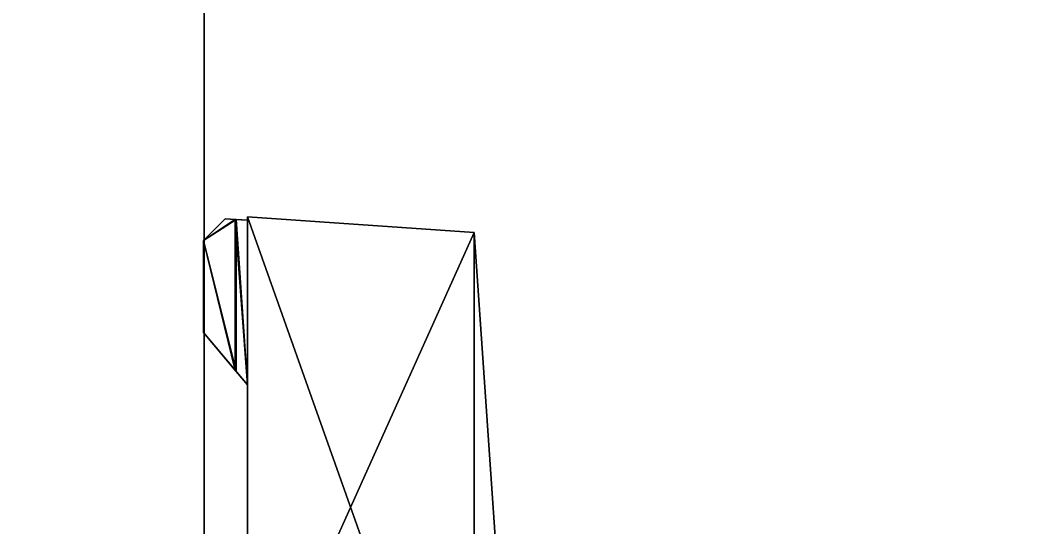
# Model space of a CAD drawing. Extents: x 0 to 3903, y -1756 to 0.
# Drawn here: x 1666 to 1758.2, y -456.7 to -409.9 of the extents above; entities that cross this region are included whole.
import ezdxf

# ---------------------------------------------------------------- set-up
doc = ezdxf.new("R2010")
doc.units = 0
for name, color, linetype in [('LAYER0', 7, 'CONTINUOUS'), ('LAYER1', 7, 'CONTINUOUS'), ('LAYER107', 7, 'CONTINUOUS'), ('LAYER111', 7, 'CONTINUOUS'), ('LAYER148', 35, 'CONTINUOUS'), ('LAYER151', 8, 'CONTINUOUS'), ('LAYER186', 7, 'CONTINUOUS'), ('LAYER204', 7, 'CONTINUOUS'), ('LAYER205', 7, 'CONTINUOUS'), ('LAYER208', 7, 'CONTINUOUS'), ('LAYER213', 7, 'CONTINUOUS'), ('LAYER225', 253, 'CONTINUOUS'), ('LAYER228', 253, 'CONTINUOUS'), ('LAYER89', 7, 'CONTINUOUS')]:
    doc.layers.add(name, color=color, linetype=linetype)

msp = doc.modelspace()

# ---------------------------------------------------------------- linework, layer by layer
at = {"layer": 'LAYER0', "invisible_edges": 1}
for points in [[(3902.994, -18.002), (0.0042, -1756.002), (0.0042, -18.002), (3902.994, -18.002)], [(0.0042, -1756.002), (3902.994, -18.002), (3902.994, -1756.002), (0.0042, -1756.002)], [(3902.994, -1756.002, 5), (0.0042, -18.002, 5), (0.0042, -1756.002, 5), (3902.994, -1756.002, 5)], [(0.0042, -18.002, 5), (3902.994, -1756.002, 5), (3902.994, -18.002, 5), (0.0042, -18.002, 5)]]:
    msp.add_3dface(points, dxfattribs=at)
at = {"layer": 'LAYER107', "invisible_edges": 1}
for points in [[(2387, -168, 205.5), (1683, -718, 205.5), (1683, -168, 205.5), (2387, -168, 205.5)], [(1683, -718, 205.5), (2387, -168, 205.5), (2387, -718, 205.5), (1683, -718, 205.5)], [(1683, -168, 223.5), (1683, -718, 205.5), (1683, -718, 223.5), (1683, -168, 223.5)], [(1683, -718, 205.5), (1683, -168, 223.5), (1683, -168, 205.5), (1683, -718, 205.5)], [(2387, -718, 223.5), (1683, -168, 223.5), (1683, -718, 223.5), (2387, -718, 223.5)], [(1683, -168, 223.5), (2387, -718, 223.5), (2387, -168, 223.5), (1683, -168, 223.5)]]:
    msp.add_3dface(points, dxfattribs=at)
at = {"layer": 'LAYER111', "invisible_edges": 1}
for points in [[(2387, -192.5999, 545), (1683, -697.9998, 545), (1683, -192.5999, 545), (2387, -192.5999, 545)], [(1683, -697.9998, 545), (2387, -192.5999, 545), (2387, -697.9998, 545), (1683, -697.9998, 545)], [(1683, -192.5999, 563), (1683, -697.9998, 545), (1683, -697.9998, 563), (1683, -192.5999, 563)], [(1683, -697.9998, 545), (1683, -192.5999, 563), (1683, -192.5999, 545), (1683, -697.9998, 545)], [(2387, -697.9998, 563), (1683, -192.5999, 563), (1683, -697.9998, 563), (2387, -697.9998, 563)], [(1683, -192.5999, 563), (2387, -697.9998, 563), (2387, -192.5999, 563), (1683, -192.5999, 563)]]:
    msp.add_3dface(points, dxfattribs=at)
at = {"layer": 'LAYER148'}
for points, invisible_edges in [([(870.0003, -232.001, 885), (2405, -168.001, 885), (2405, -738.001, 885), (870.0003, -232.001, 885)], 5), ([(2405, -168.001, 930), (870.0003, -232.001, 930), (2405, -738.001, 930), (2405, -168.001, 930)], 3), ([(870.0003, -232.001, 885), (2405, -738.001, 885), (870.0003, -692.001, 885), (870.0003, -232.001, 885)], 3), ([(2405, -738.001, 930), (870.0003, -232.001, 930), (870.0003, -692.001, 930), (2405, -738.001, 930)], 5)]:
    msp.add_3dface(points, dxfattribs=dict(at, invisible_edges=invisible_edges))
at = {"layer": 'LAYER151', "invisible_edges": 1}
for points in [[(3535, -168, 1605), (907.0002, -538, 1605), (907.0002, -168, 1605), (3535, -168, 1605)], [(907.0002, -538, 1605), (3535, -168, 1605), (3535, -538, 1605), (907.0002, -538, 1605)], [(3535, -538, 1623), (907.0002, -168, 1623), (907.0002, -538, 1623), (3535, -538, 1623)], [(907.0002, -168, 1623), (3535, -538, 1623), (3535, -168, 1623), (907.0002, -168, 1623)]]:
    msp.add_3dface(points, dxfattribs=at)
at = {"layer": 'LAYER186', "invisible_edges": 1}
for points in [[(1665, -168, 1623), (1683, -518, 1623), (1665, -518, 1623), (1665, -168, 1623)], [(1683, -518, 1623), (1665, -168, 1623), (1683, -168, 1623), (1683, -518, 1623)], [(1683, -168, 2487), (1665, -518, 2487), (1683, -518, 2487), (1683, -168, 2487)], [(1665, -518, 2487), (1683, -168, 2487), (1665, -168, 2487), (1665, -518, 2487)], [(1683, -168, 2487), (1683, -518, 1623), (1683, -168, 1623), (1683, -168, 2487)], [(1683, -518, 1623), (1683, -168, 2487), (1683, -518, 2487), (1683, -518, 1623)]]:
    msp.add_3dface(points, dxfattribs=at)
at = {"layer": 'LAYER204', "invisible_edges": 1}
for points in [[(2387, -168, 1624), (1683, -518, 1624), (1683, -168, 1624), (2387, -168, 1624)], [(1683, -518, 1624), (2387, -168, 1624), (2387, -518, 1624), (1683, -518, 1624)], [(1683, -168, 1642), (1683, -518, 1624), (1683, -518, 1642), (1683, -168, 1642)], [(1683, -518, 1624), (1683, -168, 1642), (1683, -168, 1624), (1683, -518, 1624)], [(2387, -518, 1642), (1683, -168, 1642), (1683, -518, 1642), (2387, -518, 1642)], [(1683, -168, 1642), (2387, -518, 1642), (2387, -168, 1642), (1683, -168, 1642)]]:
    msp.add_3dface(points, dxfattribs=at)
at = {"layer": 'LAYER205', "invisible_edges": 1}
for points in [[(1683, -168, 2486), (2387, -518, 2486), (2387, -168, 2486), (1683, -168, 2486)], [(2387, -518, 2486), (1683, -168, 2486), (1683, -518, 2486), (2387, -518, 2486)], [(1683, -168, 2486), (1683, -518, 2468), (1683, -518, 2486), (1683, -168, 2486)], [(1683, -518, 2468), (1683, -168, 2486), (1683, -168, 2468), (1683, -518, 2468)], [(1683, -518, 2468), (2387, -168, 2468), (2387, -518, 2468), (1683, -518, 2468)], [(2387, -168, 2468), (1683, -518, 2468), (1683, -168, 2468), (2387, -168, 2468)]]:
    msp.add_3dface(points, dxfattribs=at)
at = {"layer": 'LAYER208', "invisible_edges": 1}
for points in [[(2387, -192.5999, 1905.333), (1683, -497.9998, 1905.333), (1683, -192.5999, 1905.333), (2387, -192.5999, 1905.333)], [(1683, -497.9998, 1905.333), (2387, -192.5999, 1905.333), (2387, -497.9998, 1905.333), (1683, -497.9998, 1905.333)], [(1683, -192.5999, 1923.333), (1683, -497.9998, 1905.333), (1683, -497.9998, 1923.333), (1683, -192.5999, 1923.333)], [(1683, -497.9998, 1905.333), (1683, -192.5999, 1923.333), (1683, -192.5999, 1905.333), (1683, -497.9998, 1905.333)], [(2387, -497.9998, 1923.333), (1683, -192.5999, 1923.333), (1683, -497.9998, 1923.333), (2387, -497.9998, 1923.333)], [(1683, -192.5999, 1923.333), (2387, -497.9998, 1923.333), (2387, -192.5999, 1923.333), (1683, -192.5999, 1923.333)]]:
    msp.add_3dface(points, dxfattribs=at)
at = {"layer": 'LAYER213', "invisible_edges": 1}
for points in [[(2387, -192.5999, 2186.666), (1683, -497.9998, 2186.666), (1683, -192.5999, 2186.666), (2387, -192.5999, 2186.666)], [(1683, -497.9998, 2186.666), (2387, -192.5999, 2186.666), (2387, -497.9998, 2186.666), (1683, -497.9998, 2186.666)], [(1683, -192.5999, 2204.666), (1683, -497.9998, 2186.666), (1683, -497.9998, 2204.666), (1683, -192.5999, 2204.666)], [(1683, -497.9998, 2186.666), (1683, -192.5999, 2204.666), (1683, -192.5999, 2186.666), (1683, -497.9998, 2186.666)], [(2387, -497.9998, 2204.666), (1683, -192.5999, 2204.666), (1683, -497.9998, 2204.666), (2387, -497.9998, 2204.666)], [(1683, -192.5999, 2204.666), (2387, -497.9998, 2204.666), (2387, -192.5999, 2204.666), (1683, -192.5999, 2204.666)]]:
    msp.add_3dface(points, dxfattribs=at)
at = {"layer": 'LAYER225'}
for points in [[(1682.95, -430.2314, 1735.125), (1685.968, -428.2976, 1735.125), (1684.95, -428.2314, 1735.125), (1682.95, -430.2314, 1735.125)], [(1685.876, -428.2913, 1734.525), (1682.95, -430.2314, 1734.525), (1684.95, -428.2314, 1734.525), (1685.876, -428.2913, 1734.525)], [(1682.95, -430.2314, 1716.875), (1684.95, -428.2314, 1716.875), (1685.968, -428.2976, 1716.875), (1682.95, -430.2314, 1716.875)], [(1685.876, -428.2913, 1717.475), (1684.95, -428.2314, 1717.475), (1682.95, -430.2314, 1717.475), (1685.876, -428.2913, 1717.475)], [(1682.95, -430.2314, 1735.125), (1684.95, -428.2314, 1734.525), (1682.95, -430.2314, 1734.525), (1682.95, -430.2314, 1735.125)], [(1684.95, -428.2314, 1735.125), (1684.95, -428.2314, 1734.525), (1682.95, -430.2314, 1735.125), (1684.95, -428.2314, 1735.125)], [(1682.95, -430.2314, 1716.875), (1682.95, -430.2314, 1717.475), (1684.95, -428.2314, 1717.475), (1682.95, -430.2314, 1716.875)], [(1684.95, -428.2314, 1716.875), (1682.95, -430.2314, 1716.875), (1684.95, -428.2314, 1717.475), (1684.95, -428.2314, 1716.875)], [(1685.876, -428.2913, 1734.525), (1685.876, -442.2256, 1734.525), (1682.95, -430.2314, 1734.525), (1685.876, -428.2913, 1734.525)], [(1685.876, -428.2913, 1717.475), (1682.95, -430.2314, 1717.475), (1685.876, -442.2256, 1717.475), (1685.876, -428.2913, 1717.475)], [(1685.968, -428.2976, 1735.125), (1682.95, -430.2314, 1735.125), (1685.968, -442.3354, 1735.125), (1685.968, -428.2976, 1735.125)], [(1685.968, -428.2976, 1716.875), (1685.968, -442.3354, 1716.875), (1682.95, -430.2314, 1716.875), (1685.968, -428.2976, 1716.875)], [(1684.95, -428.2314, 1735.125), (1685.876, -428.2913, 1734.525), (1684.95, -428.2314, 1734.525), (1684.95, -428.2314, 1735.125)], [(1685.968, -428.2976, 1735.125), (1685.876, -428.2913, 1734.525), (1684.95, -428.2314, 1735.125), (1685.968, -428.2976, 1735.125)], [(1684.95, -428.2314, 1716.875), (1684.95, -428.2314, 1717.475), (1685.876, -428.2913, 1717.475), (1684.95, -428.2314, 1716.875)], [(1685.968, -428.2976, 1716.875), (1684.95, -428.2314, 1716.875), (1685.876, -428.2913, 1717.475), (1685.968, -428.2976, 1716.875)], [(1685.876, -428.2913, 1734.525), (1685.968, -428.2976, 1735.125), (1687, -428.3699, 1734.171), (1685.876, -428.2913, 1734.525)], [(1685.876, -428.2913, 1734.525), (1687, -443.5649, 1734.171), (1685.876, -442.2256, 1734.525), (1685.876, -428.2913, 1734.525)], [(1687, -428.3699, 1734.171), (1687, -443.5649, 1734.171), (1685.876, -428.2913, 1734.525), (1687, -428.3699, 1734.171)], [(1685.876, -428.2913, 1717.475), (1687, -428.3699, 1717.829), (1685.968, -428.2976, 1716.875), (1685.876, -428.2913, 1717.475)], [(1685.876, -428.2913, 1717.475), (1685.876, -442.2256, 1717.475), (1687, -443.5649, 1717.829), (1685.876, -428.2913, 1717.475)], [(1687, -428.3699, 1717.829), (1685.876, -428.2913, 1717.475), (1687, -443.5649, 1717.829), (1687, -428.3699, 1717.829)], [(1685.968, -428.2976, 1735.125), (1687, -443.5649, 1734.8), (1687, -428.3699, 1734.8), (1685.968, -428.2976, 1735.125)], [(1685.968, -442.3354, 1735.125), (1687, -443.5649, 1734.8), (1685.968, -428.2976, 1735.125), (1685.968, -442.3354, 1735.125)], [(1685.968, -428.2976, 1735.125), (1687, -428.3699, 1734.8), (1687, -428.3699, 1734.171), (1685.968, -428.2976, 1735.125)], [(1685.968, -428.2976, 1716.875), (1687, -428.3699, 1717.2), (1687, -443.5649, 1717.2), (1685.968, -428.2976, 1716.875)], [(1685.968, -442.3354, 1716.875), (1685.968, -428.2976, 1716.875), (1687, -443.5649, 1717.2), (1685.968, -442.3354, 1716.875)], [(1685.968, -428.2976, 1716.875), (1687, -428.3699, 1717.829), (1687, -428.3699, 1717.2), (1685.968, -428.2976, 1716.875)], [(1707.926, -487.011, 1734.8), (1707.926, -429.5056, 1734.8), (1687, -428.0422, 1734.8), (1707.926, -487.011, 1734.8)], [(1687, -476.0403, 1734.8), (1707.926, -487.011, 1734.8), (1687, -428.0422, 1734.8), (1687, -476.0403, 1734.8)], [(1687, -476.0403, 1734.8), (1687, -428.0422, 1734.8), (1687, -428.0422, 1717.2), (1687, -476.0403, 1734.8)], [(1687, -476.0403, 1717.2), (1687, -476.0403, 1734.8), (1687, -428.0422, 1717.2), (1687, -476.0403, 1717.2)], [(1687, -428.0422, 1734.8), (1707.926, -429.5056, 1717.2), (1687, -428.0422, 1717.2), (1687, -428.0422, 1734.8)], [(1707.926, -429.5056, 1734.8), (1707.926, -429.5056, 1717.2), (1687, -428.0422, 1734.8), (1707.926, -429.5056, 1734.8)], [(1687, -476.0403, 1717.2), (1687, -428.0422, 1717.2), (1707.926, -429.5056, 1717.2), (1687, -476.0403, 1717.2)], [(1707.926, -487.011, 1717.2), (1687, -476.0403, 1717.2), (1707.926, -429.5056, 1717.2), (1707.926, -487.011, 1717.2)], [(1707.926, -429.5056, 1718.6), (1711.9, -487.011, 1718.6), (1707.926, -487.011, 1718.6), (1707.926, -429.5056, 1718.6)], [(1707.926, -429.5056, 1733.4), (1707.926, -487.011, 1733.4), (1711.9, -487.011, 1733.4), (1707.926, -429.5056, 1733.4)], [(1707.926, -429.5056, 1718.6), (1707.926, -429.5056, 1733.4), (1711.9, -487.011, 1733.4), (1707.926, -429.5056, 1718.6)], [(1711.9, -487.011, 1718.6), (1707.926, -429.5056, 1718.6), (1711.9, -487.011, 1733.4), (1711.9, -487.011, 1718.6)], [(1707.926, -429.5056, 1718.6), (1707.926, -487.011, 1718.6), (1707.926, -487.011, 1717.2), (1707.926, -429.5056, 1718.6)], [(1707.926, -429.5056, 1717.2), (1707.926, -429.5056, 1718.6), (1707.926, -487.011, 1717.2), (1707.926, -429.5056, 1717.2)], [(1707.926, -487.011, 1734.8), (1707.926, -429.5056, 1733.4), (1707.926, -429.5056, 1734.8), (1707.926, -487.011, 1734.8)], [(1707.926, -487.011, 1733.4), (1707.926, -429.5056, 1733.4), (1707.926, -487.011, 1734.8), (1707.926, -487.011, 1733.4)], [(1682.95, -430.2314, 1735.125), (1682.95, -438.7385, 1735.125), (1685.968, -442.3354, 1735.125), (1682.95, -430.2314, 1735.125)], [(1682.95, -430.2314, 1735.125), (1682.95, -430.2314, 1734.525), (1682.95, -438.7385, 1734.525), (1682.95, -430.2314, 1735.125)], [(1682.95, -438.7385, 1735.125), (1682.95, -430.2314, 1735.125), (1682.95, -438.7385, 1734.525), (1682.95, -438.7385, 1735.125)], [(1682.95, -430.2314, 1734.525), (1685.876, -442.2256, 1734.525), (1682.95, -438.7385, 1734.525), (1682.95, -430.2314, 1734.525)], [(1682.95, -430.2314, 1716.875), (1685.968, -442.3354, 1716.875), (1682.95, -438.7385, 1716.875), (1682.95, -430.2314, 1716.875)], [(1682.95, -430.2314, 1716.875), (1682.95, -438.7385, 1717.475), (1682.95, -430.2314, 1717.475), (1682.95, -430.2314, 1716.875)], [(1682.95, -438.7385, 1716.875), (1682.95, -438.7385, 1717.475), (1682.95, -430.2314, 1716.875), (1682.95, -438.7385, 1716.875)], [(1682.95, -430.2314, 1717.475), (1682.95, -438.7385, 1717.475), (1685.876, -442.2256, 1717.475), (1682.95, -430.2314, 1717.475)], [(1682.95, -438.7385, 1735.125), (1682.95, -438.7385, 1734.525), (1685.876, -442.2256, 1734.525), (1682.95, -438.7385, 1735.125)], [(1685.968, -442.3354, 1735.125), (1682.95, -438.7385, 1735.125), (1685.876, -442.2256, 1734.525), (1685.968, -442.3354, 1735.125)], [(1682.95, -438.7385, 1716.875), (1685.876, -442.2256, 1717.475), (1682.95, -438.7385, 1717.475), (1682.95, -438.7385, 1716.875)], [(1685.968, -442.3354, 1716.875), (1685.876, -442.2256, 1717.475), (1682.95, -438.7385, 1716.875), (1685.968, -442.3354, 1716.875)], [(1685.968, -442.3354, 1735.125), (1685.876, -442.2256, 1734.525), (1687, -443.5649, 1734.171), (1685.968, -442.3354, 1735.125)], [(1685.968, -442.3354, 1716.875), (1687, -443.5649, 1717.829), (1685.876, -442.2256, 1717.475), (1685.968, -442.3354, 1716.875)], [(1687, -443.5649, 1734.8), (1685.968, -442.3354, 1735.125), (1687, -443.5649, 1734.171), (1687, -443.5649, 1734.8)], [(1687, -443.5649, 1717.2), (1687, -443.5649, 1717.829), (1685.968, -442.3354, 1716.875), (1687, -443.5649, 1717.2)]]:
    msp.add_3dface(points, dxfattribs=at)
at = {"layer": 'LAYER228'}
for points in [[(1682.95, -430.2314, 2393.125), (1685.968, -428.2976, 2393.125), (1684.95, -428.2314, 2393.125), (1682.95, -430.2314, 2393.125)], [(1685.876, -428.2913, 2392.525), (1682.95, -430.2314, 2392.525), (1684.95, -428.2314, 2392.525), (1685.876, -428.2913, 2392.525)], [(1682.95, -430.2314, 2374.875), (1684.95, -428.2314, 2374.875), (1685.968, -428.2976, 2374.875), (1682.95, -430.2314, 2374.875)], [(1685.876, -428.2913, 2375.475), (1684.95, -428.2314, 2375.475), (1682.95, -430.2314, 2375.475), (1685.876, -428.2913, 2375.475)], [(1682.95, -430.2314, 2393.125), (1684.95, -428.2314, 2392.525), (1682.95, -430.2314, 2392.525), (1682.95, -430.2314, 2393.125)], [(1684.95, -428.2314, 2393.125), (1684.95, -428.2314, 2392.525), (1682.95, -430.2314, 2393.125), (1684.95, -428.2314, 2393.125)], [(1682.95, -430.2314, 2374.875), (1682.95, -430.2314, 2375.475), (1684.95, -428.2314, 2375.475), (1682.95, -430.2314, 2374.875)], [(1684.95, -428.2314, 2374.875), (1682.95, -430.2314, 2374.875), (1684.95, -428.2314, 2375.475), (1684.95, -428.2314, 2374.875)], [(1685.876, -428.2913, 2392.525), (1685.876, -442.2256, 2392.525), (1682.95, -430.2314, 2392.525), (1685.876, -428.2913, 2392.525)], [(1685.876, -428.2913, 2375.475), (1682.95, -430.2314, 2375.475), (1685.876, -442.2256, 2375.475), (1685.876, -428.2913, 2375.475)], [(1685.968, -428.2976, 2393.125), (1682.95, -430.2314, 2393.125), (1685.968, -442.3354, 2393.125), (1685.968, -428.2976, 2393.125)], [(1685.968, -428.2976, 2374.875), (1685.968, -442.3354, 2374.875), (1682.95, -430.2314, 2374.875), (1685.968, -428.2976, 2374.875)], [(1684.95, -428.2314, 2393.125), (1685.876, -428.2913, 2392.525), (1684.95, -428.2314, 2392.525), (1684.95, -428.2314, 2393.125)], [(1685.968, -428.2976, 2393.125), (1685.876, -428.2913, 2392.525), (1684.95, -428.2314, 2393.125), (1685.968, -428.2976, 2393.125)], [(1684.95, -428.2314, 2374.875), (1684.95, -428.2314, 2375.475), (1685.876, -428.2913, 2375.475), (1684.95, -428.2314, 2374.875)], [(1685.968, -428.2976, 2374.875), (1684.95, -428.2314, 2374.875), (1685.876, -428.2913, 2375.475), (1685.968, -428.2976, 2374.875)], [(1685.876, -428.2913, 2392.525), (1685.968, -428.2976, 2393.125), (1687, -428.3699, 2392.171), (1685.876, -428.2913, 2392.525)], [(1685.876, -428.2913, 2392.525), (1687, -443.5649, 2392.171), (1685.876, -442.2256, 2392.525), (1685.876, -428.2913, 2392.525)], [(1687, -428.3699, 2392.171), (1687, -443.5649, 2392.171), (1685.876, -428.2913, 2392.525), (1687, -428.3699, 2392.171)], [(1685.876, -428.2913, 2375.475), (1687, -428.3699, 2375.829), (1685.968, -428.2976, 2374.875), (1685.876, -428.2913, 2375.475)], [(1685.876, -428.2913, 2375.475), (1685.876, -442.2256, 2375.475), (1687, -443.5649, 2375.829), (1685.876, -428.2913, 2375.475)], [(1687, -428.3699, 2375.829), (1685.876, -428.2913, 2375.475), (1687, -443.5649, 2375.829), (1687, -428.3699, 2375.829)], [(1685.968, -428.2976, 2393.125), (1687, -443.5649, 2392.8), (1687, -428.3699, 2392.8), (1685.968, -428.2976, 2393.125)], [(1685.968, -442.3354, 2393.125), (1687, -443.5649, 2392.8), (1685.968, -428.2976, 2393.125), (1685.968, -442.3354, 2393.125)], [(1685.968, -428.2976, 2393.125), (1687, -428.3699, 2392.8), (1687, -428.3699, 2392.171), (1685.968, -428.2976, 2393.125)], [(1685.968, -428.2976, 2374.875), (1687, -428.3699, 2375.2), (1687, -443.5649, 2375.2), (1685.968, -428.2976, 2374.875)], [(1685.968, -442.3354, 2374.875), (1685.968, -428.2976, 2374.875), (1687, -443.5649, 2375.2), (1685.968, -442.3354, 2374.875)], [(1685.968, -428.2976, 2374.875), (1687, -428.3699, 2375.829), (1687, -428.3699, 2375.2), (1685.968, -428.2976, 2374.875)], [(1707.926, -487.011, 2392.8), (1707.926, -429.5056, 2392.8), (1687, -428.0422, 2392.8), (1707.926, -487.011, 2392.8)], [(1687, -476.0403, 2392.8), (1707.926, -487.011, 2392.8), (1687, -428.0422, 2392.8), (1687, -476.0403, 2392.8)], [(1687, -476.0403, 2392.8), (1687, -428.0422, 2392.8), (1687, -428.0422, 2375.2), (1687, -476.0403, 2392.8)], [(1687, -476.0403, 2375.2), (1687, -476.0403, 2392.8), (1687, -428.0422, 2375.2), (1687, -476.0403, 2375.2)], [(1687, -428.0422, 2392.8), (1707.926, -429.5056, 2375.2), (1687, -428.0422, 2375.2), (1687, -428.0422, 2392.8)], [(1707.926, -429.5056, 2392.8), (1707.926, -429.5056, 2375.2), (1687, -428.0422, 2392.8), (1707.926, -429.5056, 2392.8)], [(1687, -476.0403, 2375.2), (1687, -428.0422, 2375.2), (1707.926, -429.5056, 2375.2), (1687, -476.0403, 2375.2)], [(1707.926, -487.011, 2375.2), (1687, -476.0403, 2375.2), (1707.926, -429.5056, 2375.2), (1707.926, -487.011, 2375.2)], [(1707.926, -429.5056, 2376.6), (1711.9, -487.011, 2376.6), (1707.926, -487.011, 2376.6), (1707.926, -429.5056, 2376.6)], [(1707.926, -429.5056, 2391.4), (1707.926, -487.011, 2391.4), (1711.9, -487.011, 2391.4), (1707.926, -429.5056, 2391.4)], [(1707.926, -429.5056, 2376.6), (1707.926, -429.5056, 2391.4), (1711.9, -487.011, 2391.4), (1707.926, -429.5056, 2376.6)], [(1711.9, -487.011, 2376.6), (1707.926, -429.5056, 2376.6), (1711.9, -487.011, 2391.4), (1711.9, -487.011, 2376.6)], [(1707.926, -429.5056, 2376.6), (1707.926, -487.011, 2376.6), (1707.926, -487.011, 2375.2), (1707.926, -429.5056, 2376.6)], [(1707.926, -429.5056, 2375.2), (1707.926, -429.5056, 2376.6), (1707.926, -487.011, 2375.2), (1707.926, -429.5056, 2375.2)], [(1707.926, -487.011, 2392.8), (1707.926, -429.5056, 2391.4), (1707.926, -429.5056, 2392.8), (1707.926, -487.011, 2392.8)], [(1707.926, -487.011, 2391.4), (1707.926, -429.5056, 2391.4), (1707.926, -487.011, 2392.8), (1707.926, -487.011, 2391.4)], [(1682.95, -430.2314, 2393.125), (1682.95, -438.7385, 2393.125), (1685.968, -442.3354, 2393.125), (1682.95, -430.2314, 2393.125)], [(1682.95, -430.2314, 2393.125), (1682.95, -430.2314, 2392.525), (1682.95, -438.7385, 2392.525), (1682.95, -430.2314, 2393.125)], [(1682.95, -438.7385, 2393.125), (1682.95, -430.2314, 2393.125), (1682.95, -438.7385, 2392.525), (1682.95, -438.7385, 2393.125)], [(1682.95, -430.2314, 2392.525), (1685.876, -442.2256, 2392.525), (1682.95, -438.7385, 2392.525), (1682.95, -430.2314, 2392.525)], [(1682.95, -430.2314, 2374.875), (1685.968, -442.3354, 2374.875), (1682.95, -438.7385, 2374.875), (1682.95, -430.2314, 2374.875)], [(1682.95, -430.2314, 2374.875), (1682.95, -438.7385, 2375.475), (1682.95, -430.2314, 2375.475), (1682.95, -430.2314, 2374.875)], [(1682.95, -438.7385, 2374.875), (1682.95, -438.7385, 2375.475), (1682.95, -430.2314, 2374.875), (1682.95, -438.7385, 2374.875)], [(1682.95, -430.2314, 2375.475), (1682.95, -438.7385, 2375.475), (1685.876, -442.2256, 2375.475), (1682.95, -430.2314, 2375.475)], [(1682.95, -438.7385, 2393.125), (1682.95, -438.7385, 2392.525), (1685.876, -442.2256, 2392.525), (1682.95, -438.7385, 2393.125)], [(1685.968, -442.3354, 2393.125), (1682.95, -438.7385, 2393.125), (1685.876, -442.2256, 2392.525), (1685.968, -442.3354, 2393.125)], [(1682.95, -438.7385, 2374.875), (1685.876, -442.2256, 2375.475), (1682.95, -438.7385, 2375.475), (1682.95, -438.7385, 2374.875)], [(1685.968, -442.3354, 2374.875), (1685.876, -442.2256, 2375.475), (1682.95, -438.7385, 2374.875), (1685.968, -442.3354, 2374.875)], [(1685.968, -442.3354, 2393.125), (1685.876, -442.2256, 2392.525), (1687, -443.5649, 2392.171), (1685.968, -442.3354, 2393.125)], [(1685.968, -442.3354, 2374.875), (1687, -443.5649, 2375.829), (1685.876, -442.2256, 2375.475), (1685.968, -442.3354, 2374.875)], [(1687, -443.5649, 2392.8), (1685.968, -442.3354, 2393.125), (1687, -443.5649, 2392.171), (1687, -443.5649, 2392.8)], [(1687, -443.5649, 2375.2), (1687, -443.5649, 2375.829), (1685.968, -442.3354, 2374.875), (1687, -443.5649, 2375.2)]]:
    msp.add_3dface(points, dxfattribs=at)
at = {"layer": 'LAYER89', "invisible_edges": 1}
for points in [[(1665, -168, 204.5), (1683, -718, 204.5), (1665, -718, 204.5), (1665, -168, 204.5)], [(1683, -718, 204.5), (1665, -168, 204.5), (1683, -168, 204.5), (1683, -718, 204.5)], [(1683, -168, 884.5), (1665, -718, 884.5), (1683, -718, 884.5), (1683, -168, 884.5)], [(1665, -718, 884.5), (1683, -168, 884.5), (1665, -168, 884.5), (1665, -718, 884.5)], [(1683, -168, 884.5), (1683, -718, 204.5), (1683, -168, 204.5), (1683, -168, 884.5)], [(1683, -718, 204.5), (1683, -168, 884.5), (1683, -718, 884.5), (1683, -718, 204.5)]]:
    msp.add_3dface(points, dxfattribs=at)

# ---------------------------------------------------------------- meshes
at = {"layer": 'LAYER1'}
mesh = msp.add_polymesh((5, 2), dxfattribs=at)
for k, corner in enumerate([(150.0001, -168.0002, 2955), (150.0001, -1606, 2955), (3752.999, -168.0002, 2955), (150.0001, -168.0002, 2955), (3752.999, -1606, 2955), (3752.999, -168.0002, 2955), (150, -1606, 2955), (3752.999, -1606, 2955), (0, -1756, 2955), (3902.999, -1756, 2955)]):
    mesh.set_mesh_vertex(divmod(k, 2), corner)

doc.saveas('drawing.dxf')
